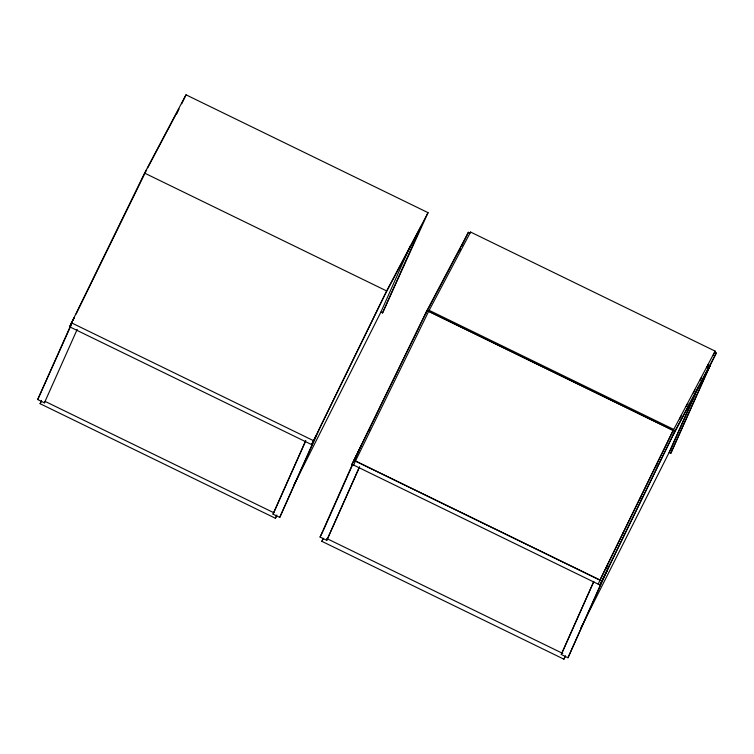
<?xml version="1.0" encoding="UTF-8"?>
<svg xmlns="http://www.w3.org/2000/svg" width="754" height="754" viewBox="0 0 754 754"><rect width="100%" height="100%" fill="white"/><g stroke="black" fill="none" stroke-linecap="round" stroke-linejoin="round"><path stroke-width="1.13" d="M353.645 465.077L355.454 460.967L600.005 580.043L598.205 584.152M713.284 355.191L715.122 351.119L470.571 232.043L428.668 311.279L673.218 430.355L599.977 580.156M305.558 441.043L273.014 514.134L279.734 517.404L316.105 435.708L311.628 444.615L69.594 326.774L144.589 173.1L186.012 94.816L428.046 212.666L382.551 312.948L380.874 312.128L410.27 246.096M273.014 514.134L273.73 512.701L45.136 401.411L44.42 402.834L37.7 399.554L72.158 322.165M73.11 320.016L74.071 317.868L69.594 326.774M71.385 324.635L37.7 399.554M76.126 313.984L146.634 169.848M276.473 516.179L275.417 518.271L40.113 403.701L41.545 400.487M44.42 402.834L77.2 329.385M176.559 114.165L178.924 108.84L147.737 167.784M186.012 94.816L181.742 103.75M273.73 512.701L305.794 440.685M275.417 518.271L276.85 515.057M311.628 444.615L386.623 290.94L428.046 212.666M382.551 312.948L420.958 226.681L384.842 294.937L321.006 425.435L279.734 517.404M607.224 570.363L599.882 584.972L351.967 464.257L426.962 310.582L468.385 232.298L470.062 233.118L470.571 232.043M359.573 466.877L326.793 540.316L320.073 537.046L352.618 463.955M353.569 461.806L356.444 455.35M357.698 452.862L425.181 314.578L460.27 248.264M323.419 530.269L352.608 464.7M355.002 459.327L359.309 449.657L351.967 464.257M359.715 448.743L361.345 445.077M565.509 656.027L563.917 659.184L321.883 541.334L323.249 538.281M425.181 314.578L426.962 310.582L674.877 431.297L605.613 573.568M326.793 540.316L359.338 467.226M460.487 248.151L459.261 250.893L460.468 248.49M468.385 232.298L461.391 246.652M609.26 565.792L567.988 657.752L561.268 654.481L593.813 581.391M593.568 582.116L561.268 654.481M563.917 659.184L565.283 656.121M605.952 568.629L607.177 565.886M599.882 584.972L674.877 431.297L716.3 353.013L714.622 352.193M567.988 657.752L604.359 576.065M698.317 386.915L669.128 452.485L670.806 453.295L710.042 365.907M670.74 449.271L695.574 393.626M707.016 367.943L708.44 364.729L707.902 365.803M670.806 453.295L709.212 367.038M708.788 368.404L710.381 364.832L673.096 435.284M716.3 353.013L707.177 371.609M428.64 311.402L429.149 310.328L673.699 429.403L673.199 430.477L715.122 351.119M355.426 461.09L428.668 311.279M600.005 580.043L673.218 430.355M605.528 569.185L607.064 566.028M622.512 534.454L623.539 532.343M639.505 499.723L641.041 496.566M655.971 466.038L657.516 462.881M40.113 403.701L41.168 401.599M293.608 485.651L380.874 312.128M368.763 430.92L369.809 428.828M320.073 537.046L322.938 531.344M321.883 541.334L322.938 539.233M707.111 367.584L708.157 365.511M580.787 628.139L582.908 623.935M583.964 621.824L671.277 448.206M461.297 246.322L462.466 244.126M679.646 418.922L681.286 415.822M686.225 406.491L687.865 403.381M693.35 393.022L694.99 389.912M699.929 380.591L701.569 377.481M707.054 367.123L708.308 364.748M144.589 173.1L386.623 290.94M71.366 322.778L313.4 440.628M353.739 460.27L601.664 580.976M326.708 538.497L562.795 653.454"/></g></svg>
